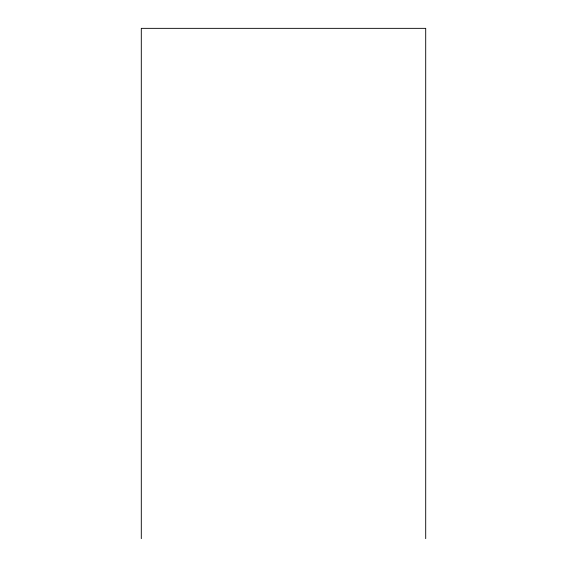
<?xml version="1.0" encoding="UTF-8"?>
<svg xmlns="http://www.w3.org/2000/svg" width="567" height="567" viewBox="0 0 567 567"><rect width="100%" height="100%" fill="white"/><g stroke="black" fill="none" stroke-linecap="round" stroke-linejoin="round"><path stroke-width="0.85" d="M425.704 538.65L425.704 28.35L141.296 28.35L141.296 538.65"/></g></svg>
